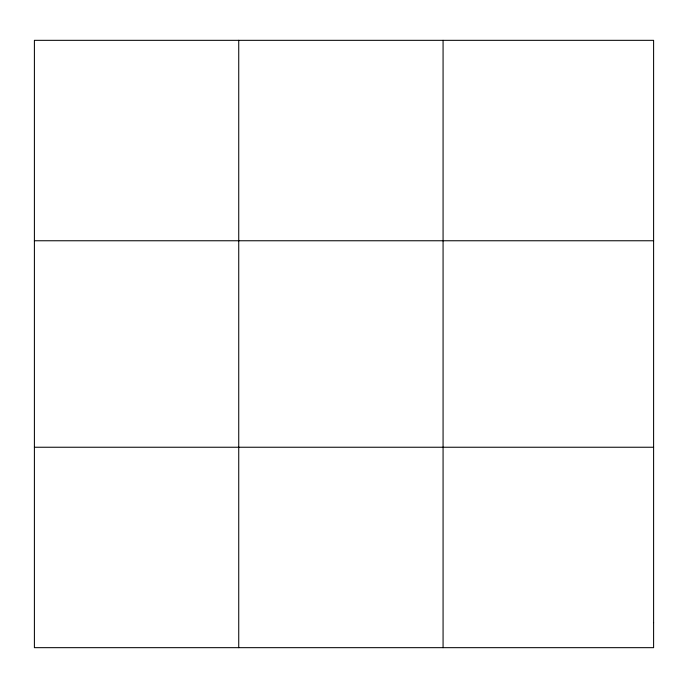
<?xml version="1.0" encoding="UTF-8"?>
<svg xmlns="http://www.w3.org/2000/svg" width="688" height="688" viewBox="0 0 688 688"><rect width="100%" height="100%" fill="white"/><g stroke="black" fill="none" stroke-linecap="round" stroke-linejoin="round"><path stroke-width="1.03" d="M238.736 40.334L238.736 647.666M443.072 40.334L443.072 647.666M34.4 240.757L653.6 240.757M34.4 447.243L653.6 447.243M653.6 622.614L653.6 647.666L34.4 647.666L34.4 40.334L653.6 40.334L653.6 622.614"/></g></svg>
